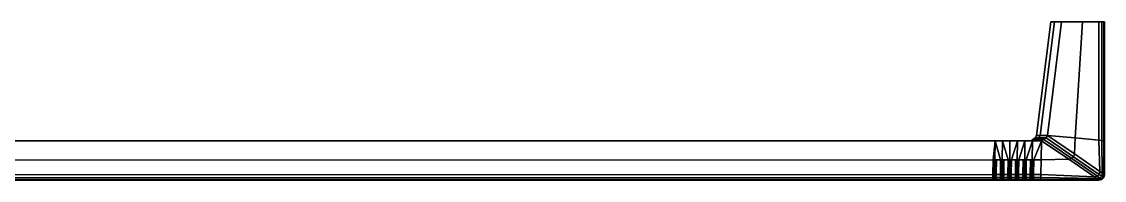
# Model space of a CAD drawing. Extents: x -200 to 200, y -29 to 0.
# Drawn here: x -0.2 to 199.7, y -29.2 to 0 of the extents above; entities that cross this region are included whole.
import ezdxf

# ---------------------------------------------------------------- set-up
doc = ezdxf.new("R2010")
doc.units = 0
doc.layers.add('METAL', color=148, linetype='CONTINUOUS')

msp = doc.modelspace()

# ---------------------------------------------------------------- meshes
at = {"layer": 'METAL'}
mesh = msp.add_polyface(dxfattribs=at)
corners = [(199.69, 0, 2.99), (194.93, 0, 2.94), (195.63, 0, 4.51), (199.69, 0, 3.58), (199.57, 0, 4.14), (199.24, 0, 4.47), (198.69, 0, 4.57), (187.86, -20.91, 2.89), (189.2, -20.91, 4.43), (191.8, 0, 4.43), (190.46, 0, 2.89), (199.69, -21.9, -2.84), (199.69, -21.9, -3.46), (199.69, 0, -3.46), (199.69, 0, -2.84), (199.69, 0, 0.88), (194.59, 0, 0.87), (199.69, 0, 0.08), (194.59, 0, 0.08), (199.69, 0, -0.73), (199.69, 0, -2.84), (194.93, 0, -2.79), (194.59, 0, -0.71), (199.69, 0, -3.46), (199.57, 0, -4.02), (199.24, 0, -4.35), (198.69, 0, -4.45), (195.63, 0, -4.39), (187.18, -20.91, 0.85), (189.78, 0, 0.85), (189.78, 0, 0.08), (187.18, -20.91, 0.08), (187.86, -20.91, -2.75), (187.18, -20.91, -0.7), (189.78, 0, -0.7), (190.46, 0, -2.75), (189.2, -20.91, -4.31), (191.8, 0, -4.31), (199.69, -21.9, -0.73), (199.69, 0, -0.73), (199.69, 0, 0.08), (199.69, -21.9, 0.08), (199.69, -21.9, 2.99), (199.69, -21.9, 0.88), (199.69, 0, 0.88), (199.69, 0, 2.99), (199.69, -21.9, 3.58), (199.69, 0, 3.58), (198.69, 0, 4.57), (195.63, 0, 4.51), (194.29, -21.39, 4.51), (198.69, -21.8, 4.57), (191.8, 0, -4.31), (195.63, 0, -4.39), (194.29, -21.39, -4.39), (189.2, -20.91, -4.31), (190.46, 0, 2.89), (191.8, 0, 4.43), (189.78, 0, 0.85), (189.78, 0, 0.08), (190.46, 0, -2.75), (189.78, 0, -0.7), (191.8, 0, -4.31), (191.8, 0, 4.43), (189.2, -20.91, 4.43), (198.69, 0, -4.45), (198.69, -21.8, -4.45), (199.24, -21.86, -4.35), (198.69, -21.8, -4.45), (198.69, 0, -4.45), (199.24, 0, -4.35), (199.24, 0, 4.47), (198.69, 0, 4.57), (198.69, -21.8, 4.57), (199.24, -21.86, 4.47), (199.57, -21.89, -4.02), (199.24, -21.86, -4.35), (199.24, 0, -4.35), (199.57, 0, -4.02), (199.69, -21.9, -3.46), (199.57, -21.89, -4.02), (199.57, 0, -4.02), (199.69, 0, -3.46), (199.57, 0, 4.14), (199.24, 0, 4.47), (199.24, -21.86, 4.47), (199.57, -21.89, 4.14), (199.69, 0, 3.58), (199.57, 0, 4.14), (199.57, -21.89, 4.14), (199.69, -21.9, 3.58), (186.51, -21.68, 0.08), (186.04, -21.9, 0.08), (186.04, -21.9, 0.85), (186.51, -21.68, 0.85), (188.92, -21.35, -4.31), (188.53, -21.68, -4.31), (187.19, -21.68, -2.75), (187.57, -21.35, -2.75), (189.2, -20.91, -4.31), (188.92, -21.35, -4.31), (187.57, -21.35, -2.75), (187.86, -20.91, -2.75), (187.57, -21.35, -2.75), (187.19, -21.68, -2.75), (186.51, -21.68, -0.7), (186.9, -21.35, -0.7), (187.86, -20.91, -2.75), (187.57, -21.35, -2.75), (186.9, -21.35, -0.7), (187.18, -20.91, -0.7), (186.9, -21.35, -0.7), (186.51, -21.68, -0.7), (186.51, -21.68, 0.08), (186.9, -21.35, 0.08), (187.18, -20.91, -0.7), (186.9, -21.35, -0.7), (186.9, -21.35, 0.08), (187.18, -20.91, 0.08), (186.9, -21.35, 0.85), (186.51, -21.68, 0.85), (187.19, -21.68, 2.89), (187.57, -21.35, 2.89), (187.18, -20.91, 0.85), (186.9, -21.35, 0.85), (187.57, -21.35, 2.89), (187.86, -20.91, 2.89), (187.57, -21.35, 2.89), (187.19, -21.68, 2.89), (188.53, -21.68, 4.43), (188.92, -21.35, 4.43), (187.86, -20.91, 2.89), (187.57, -21.35, 2.89), (188.92, -21.35, 4.43), (189.2, -20.91, 4.43), (186.51, -21.68, 0.85), (186.9, -21.35, 0.85), (186.9, -21.35, 0.85), (187.18, -20.91, 0.85)]
mesh.append_faces([[corners[k] for k in face] for face in [(0, 1, 2, 3), (4, 3, 2, 5), (6, 5, 2, 2), (7, 8, 9, 10), (11, 12, 13, 14), (15, 16, 1, 0), (17, 18, 16, 15), (19, 20, 21, 22), (20, 23, 24, 25), (20, 25, 26, 27), (20, 27, 21, 21), (28, 7, 10, 29), (30, 31, 28, 29), (32, 33, 34, 35), (36, 32, 35, 37), (38, 11, 14, 39), (40, 41, 38, 39), (42, 43, 44, 45), (46, 42, 45, 47), (48, 49, 50, 51), (52, 53, 54, 55), (19, 22, 18, 17), (34, 33, 31, 30), (44, 43, 41, 40), (1, 56, 57, 2), (16, 58, 56, 1), (59, 58, 16, 18), (60, 61, 22, 21), (62, 60, 21, 27), (63, 64, 50, 49), (65, 66, 54, 53), (61, 59, 18, 22), (67, 68, 69, 70), (71, 72, 73, 74), (75, 76, 77, 78), (79, 80, 81, 82), (83, 84, 85, 86), (87, 88, 89, 90), (91, 92, 93, 94), (95, 96, 97, 98), (99, 100, 101, 102), (103, 104, 105, 106), (107, 108, 109, 110), (111, 112, 113, 114), (115, 116, 117, 118), (119, 120, 121, 122), (123, 124, 125, 126), (127, 128, 129, 130), (131, 132, 133, 134), (114, 113, 135, 136), (118, 117, 137, 138)]])
mesh = msp.add_polyface(dxfattribs=at)
corners = [(179.13, -28.13, 4.43), (179.16, -25.4, 4.43), (-179.78, -25.45, 4.38), (-179.75, -28.17, 4.38), (179.12, -29.13, 2.89), (179.12, -29.13, 3.43), (-179.73, -29.17, 3.38), (-179.73, -29.17, 2.82), (-179.73, -29.17, 2.82), (-179.73, -29.17, 3.38), (-181.11, -29.17, 3.38), (-181.11, -29.17, 2.82), (179.12, -29.13, 0.85), (179.12, -29.13, 2.89), (-179.73, -29.17, 0.77), (-179.73, -29.17, 0.77), (-181.11, -29.17, 0.77), (-179.53, -21.94, -0.78), (-178.21, -21.94, -0.78), (-178.75, -21.94, -2.82), (-180.08, -21.94, -2.82), (177.9, -21.9, 0.85), (177.9, -21.9, 0.08), (-178.21, -21.94, -0.01), (-178.21, -21.94, 0.77), (-178.21, -21.94, 0.77), (-178.21, -21.94, -0.01), (-179.53, -21.94, -0.01), (-179.53, -21.94, 0.77), (-180.84, -21.94, -0.01), (-180.84, -21.94, 0.77), (-179.82, -21.94, 4.38), (-178.75, -21.94, 2.82), (-180.08, -21.94, 2.82), (-181.2, -21.94, 4.38), (-179.82, -21.94, -4.36), (-179.48, -25.45, -4.36), (-179.78, -25.46, -4.36), (-180.08, -25.45, -4.36), (-180.86, -25.45, -4.36), (-179.82, -21.94, -4.36), (-181.2, -21.94, -4.36), (-179.43, -29.17, -0.78), (179.42, -29.13, -0.7), (-179.43, -29.17, -0.01), (-180.03, -29.17, -0.78), (-180.03, -29.17, -0.01), (-180.81, -29.17, -0.01), (-180.81, -29.17, -0.78), (-180.03, -29.17, -2.82), (-180.81, -29.17, -2.82), (-180.03, -29.17, -3.36), (-180.81, -29.17, -3.36), (178.43, -21.9, 2.89), (177.9, -21.9, 0.85), (-178.21, -21.94, 0.77), (-178.75, -21.94, 2.82), (-180.84, -21.94, -0.78), (-179.73, -29.17, 0), (-179.48, -25.45, -4.36), (-179.78, -25.45, -3.86), (-179.78, -25.46, -4.36), (-179.78, -25.46, -4.36), (-179.78, -25.45, -3.86), (-180.08, -25.45, -4.36), (-179.73, -28.67, -0.78), (-179.43, -29.17, -0.78), (-179.43, -29.17, -0.01), (-179.73, -28.67, -0.01), (-179.73, -28.67, -0.01), (-180.03, -29.17, -0.01), (-180.03, -29.17, -0.78), (-179.73, -28.67, -0.78), (-179.73, -28.67, -2.82), (-179.43, -29.17, -2.82), (-180.03, -29.17, -2.82), (-179.73, -28.67, -2.82), (-179.73, -28.7, -3.01), (-179.43, -29.17, -3.36), (-179.43, -29.17, -2.82), (-179.73, -28.67, -2.82), (-179.73, -28.67, -2.82), (-180.03, -29.17, -2.82), (-180.03, -29.17, -3.36), (-179.73, -28.7, -3.01), (-179.73, -29.17, 0), (-179.73, -28.67, -0.01), (-179.43, -29.17, -0.01), (-180.03, -29.17, -0.01), (-179.73, -28.67, -0.01), (-179.73, -29.17, 0), (-179.78, -25.45, -3.86), (-179.48, -25.45, -4.36), (-179.45, -28.17, -4.36), (-179.75, -27.82, -3.96), (-179.75, -27.82, -3.96), (-180.05, -28.17, -4.36), (-180.08, -25.45, -4.36), (-179.78, -25.45, -3.86), (-178.21, -21.94, -0.78), (177.9, -21.9, -0.7), (-179.73, -29.17, 0.77), (-179.73, -29.17, 0), (-179.43, -29.17, -0.01), (179.12, -29.13, 0.08), (-179.82, -21.94, 4.38), (-179.78, -25.45, 4.38), (179.16, -25.4, 4.43), (179.51, -21.9, 4.43), (179.12, -28.68, 4.32), (179.13, -28.13, 4.43), (-179.75, -28.17, 4.38), (-179.74, -28.73, 4.27), (-179.74, -28.36, -3.87), (-179.75, -27.82, -3.96), (-179.45, -28.17, -4.36), (-179.44, -28.73, -4.25), (-180.04, -28.73, -4.25), (-180.05, -28.17, -4.36), (-179.75, -27.82, -3.96), (-179.74, -28.36, -3.87), (-179.74, -29.06, 3.94), (-179.74, -28.73, 4.27), (-181.12, -28.73, 4.27), (-181.11, -29.06, 3.94), (-179.73, -29.17, 3.38), (-179.74, -29.06, 3.94), (-181.11, -29.06, 3.94), (-181.11, -29.17, 3.38), (179.12, -29.02, 3.99), (179.12, -28.68, 4.32), (-179.74, -28.73, 4.27), (-179.74, -29.06, 3.94), (179.12, -29.13, 3.43), (179.12, -29.02, 3.99), (-179.74, -29.06, 3.94), (-179.73, -29.17, 3.38), (-180.81, -29.06, -3.91), (-180.82, -28.73, -4.25), (-180.04, -28.73, -4.25), (-180.04, -29.06, -3.91), (-180.81, -29.17, -3.36), (-180.81, -29.06, -3.91), (-180.04, -29.06, -3.91), (-180.03, -29.17, -3.36), (-179.74, -28.65, -3.56), (-179.74, -28.36, -3.87), (-179.44, -28.73, -4.25), (-179.44, -29.06, -3.91), (-179.73, -28.7, -3.01), (-179.74, -28.65, -3.56), (-179.44, -29.06, -3.91), (-179.43, -29.17, -3.36), (-180.04, -29.06, -3.91), (-180.04, -28.73, -4.25), (-179.74, -28.36, -3.87), (-179.74, -28.65, -3.56), (-180.03, -29.17, -3.36), (-180.04, -29.06, -3.91), (-179.74, -28.65, -3.56), (-179.73, -28.7, -3.01)]
mesh.append_faces([[corners[k] for k in face] for face in [(0, 1, 2, 3), (4, 5, 6, 7), (8, 9, 10, 11), (12, 13, 7, 14), (15, 8, 11, 16), (17, 18, 19, 20), (21, 22, 23, 24), (25, 26, 27, 28), (28, 27, 29, 30), (31, 32, 33, 34), (35, 36, 37, 37), (35, 37, 38, 39), (20, 19, 40, 41), (42, 43, 44, 44), (45, 46, 47, 48), (49, 45, 48, 50), (51, 49, 50, 52), (53, 54, 55, 56), (32, 25, 28, 33), (18, 17, 27, 26), (17, 57, 29, 27), (58, 15, 16, 47), (58, 47, 46, 46), (59, 60, 61, 61), (62, 63, 64, 64), (65, 66, 67, 68), (69, 70, 71, 72), (73, 74, 66, 65), (72, 71, 75, 76), (77, 78, 79, 80), (81, 82, 83, 84), (85, 86, 87, 87), (88, 89, 90, 90), (91, 92, 93, 94), (95, 96, 97, 98), (99, 23, 22, 100), (101, 102, 103, 104), (105, 106, 107, 108), (109, 110, 111, 112), (113, 114, 115, 116), (117, 118, 119, 120), (121, 122, 123, 124), (125, 126, 127, 128), (129, 130, 131, 132), (133, 134, 135, 136), (137, 138, 139, 140), (141, 142, 143, 144), (145, 146, 147, 148), (149, 150, 151, 152), (153, 154, 155, 156), (157, 158, 159, 160)]])
mesh = msp.add_polyface(dxfattribs=at)
corners = [(-178.21, -21.94, -0.78), (177.9, -21.9, -0.7), (178.43, -21.9, -2.75), (-178.75, -21.94, -2.82), (179.51, -21.9, 4.43), (178.43, -21.9, 2.89), (-178.75, -21.94, 2.82), (-179.82, -21.94, 4.38), (-179.82, -21.94, -4.36), (179.51, -21.9, -4.31), (179.46, -25.4, -4.31), (-179.48, -25.45, -4.36), (-178.75, -21.94, -2.82), (178.43, -21.9, -2.75), (179.51, -21.9, -4.31), (-179.82, -21.94, -4.36), (179.42, -29.13, -0.7), (179.42, -29.13, 0.07), (179.12, -29.13, 0.08), (-179.43, -29.17, -0.01), (179.42, -29.13, -2.75), (179.42, -29.13, -0.7), (-179.43, -29.17, -0.78), (-179.43, -29.17, -2.82), (179.42, -29.13, -3.31), (-179.43, -29.17, -2.82), (-179.43, -29.17, -3.36), (-179.73, -29.17, 0.77), (179.12, -29.13, 0.08), (179.12, -29.13, 0.85), (179.16, -25.4, 4.43), (179.47, -25.42, 4.43), (179.51, -21.9, 4.43), (-179.45, -28.17, -4.36), (-179.48, -25.45, -4.36), (179.46, -25.4, -4.31), (179.43, -28.13, -4.31), (179.42, -29.13, -2.75), (179.42, -29.13, -3.31), (180.8, -29.13, -3.31), (180.8, -29.13, -2.75), (179.42, -29.13, -0.7), (180.8, -29.13, -0.7), (179.21, -21.9, 0.85), (177.9, -21.9, 0.85), (178.43, -21.9, 2.89), (179.77, -21.9, 2.89), (177.9, -21.9, -0.7), (177.9, -21.9, 0.08), (179.21, -21.9, 0.08), (179.21, -21.9, -0.7), (180.52, -21.9, 0.08), (180.52, -21.9, -0.7), (179.51, -21.9, -4.31), (178.43, -21.9, -2.75), (179.77, -21.9, -2.75), (180.89, -21.9, -4.31), (179.76, -25.4, 4.43), (180.54, -25.4, 4.43), (179.51, -21.9, 4.43), (180.89, -21.9, 4.43), (179.72, -29.13, 0.85), (179.72, -29.13, 0.08), (180.5, -29.13, 0.08), (180.5, -29.13, 0.85), (179.72, -29.13, 2.89), (180.5, -29.13, 2.89), (179.72, -29.13, 3.43), (180.5, -29.13, 3.43), (180.52, -21.9, 0.85), (179.42, -29.13, 0.07), (179.16, -25.4, 4.43), (179.46, -25.4, 3.93), (179.47, -25.42, 4.43), (179.47, -25.42, 4.43), (179.46, -25.4, 3.93), (179.76, -25.4, 4.43), (179.42, -28.63, 0.85), (179.12, -29.13, 0.85), (179.12, -29.13, 0.08), (179.42, -28.63, 0.08), (179.42, -28.63, 0.08), (179.72, -29.13, 0.08), (179.72, -29.13, 0.85), (179.42, -28.63, 0.85), (179.42, -28.63, 2.89), (179.12, -29.13, 2.89), (179.72, -29.13, 2.89), (179.42, -28.63, 2.89), (179.42, -28.65, 3.08), (179.12, -29.13, 3.43), (179.12, -29.13, 2.89), (179.42, -28.63, 2.89), (179.42, -28.63, 2.89), (179.72, -29.13, 2.89), (179.72, -29.13, 3.43), (179.42, -28.65, 3.08), (179.42, -29.13, 0.07), (179.42, -28.63, 0.08), (179.12, -29.13, 0.08), (179.72, -29.13, 0.08), (179.42, -28.63, 0.08), (179.42, -29.13, 0.07), (179.46, -25.4, 3.93), (179.16, -25.4, 4.43), (179.13, -28.13, 4.43), (179.43, -27.77, 4.03), (179.43, -27.77, 4.03), (179.73, -28.13, 4.43), (179.76, -25.4, 4.43), (179.46, -25.4, 3.93), (-179.44, -28.73, -4.25), (-179.45, -28.17, -4.36), (179.43, -28.13, -4.31), (179.42, -28.68, -4.2), (179.43, -28.32, 3.95), (179.43, -27.77, 4.03), (179.13, -28.13, 4.43), (179.12, -28.68, 4.32), (179.72, -28.68, 4.32), (179.73, -28.13, 4.43), (179.43, -27.77, 4.03), (179.43, -28.32, 3.95), (-179.44, -29.06, -3.91), (-179.44, -28.73, -4.25), (179.42, -28.68, -4.2), (179.42, -29.02, -3.87), (-179.43, -29.17, -3.36), (-179.44, -29.06, -3.91), (179.42, -29.02, -3.87), (179.42, -29.13, -3.31), (179.42, -29.02, -3.87), (179.42, -28.68, -4.2), (180.8, -28.68, -4.2), (180.8, -29.02, -3.87), (179.42, -29.13, -3.31), (179.42, -29.02, -3.87), (180.8, -29.02, -3.87), (180.8, -29.13, -3.31), (180.5, -29.13, 3.43), (180.5, -29.02, 3.99), (179.72, -29.02, 3.99), (179.72, -29.13, 3.43), (179.42, -28.61, 3.63), (179.43, -28.32, 3.95), (179.12, -28.68, 4.32), (179.12, -29.02, 3.99), (179.42, -28.65, 3.08), (179.42, -28.61, 3.63), (179.12, -29.02, 3.99), (179.12, -29.13, 3.43), (179.72, -29.02, 3.99), (179.72, -28.68, 4.32), (179.43, -28.32, 3.95), (179.42, -28.61, 3.63), (179.72, -29.13, 3.43), (179.72, -29.02, 3.99), (179.42, -28.61, 3.63), (179.42, -28.65, 3.08)]
mesh.append_faces([[corners[k] for k in face] for face in [(0, 1, 2, 3), (4, 5, 6, 7), (8, 9, 10, 11), (12, 13, 14, 15), (16, 17, 18, 19), (20, 21, 22, 23), (24, 20, 25, 26), (27, 28, 29, 29), (30, 31, 32, 32), (33, 34, 35, 36), (37, 38, 39, 40), (41, 37, 40, 42), (43, 44, 45, 46), (47, 48, 49, 50), (50, 49, 51, 52), (53, 54, 55, 56), (32, 31, 57, 58), (46, 45, 59, 60), (61, 62, 63, 64), (65, 61, 64, 66), (67, 65, 66, 68), (54, 47, 50, 55), (44, 43, 49, 48), (43, 69, 51, 49), (70, 41, 42, 63), (70, 63, 62, 62), (71, 72, 73, 73), (74, 75, 76, 76), (77, 78, 79, 80), (81, 82, 83, 84), (85, 86, 78, 77), (84, 83, 87, 88), (89, 90, 91, 92), (93, 94, 95, 96), (97, 98, 99, 99), (100, 101, 102, 102), (103, 104, 105, 106), (107, 108, 109, 110), (111, 112, 113, 114), (115, 116, 117, 118), (119, 120, 121, 122), (123, 124, 125, 126), (127, 128, 129, 130), (131, 132, 133, 134), (135, 136, 137, 138), (139, 140, 141, 142), (143, 144, 145, 146), (147, 148, 149, 150), (151, 152, 153, 154), (155, 156, 157, 158)]])
mesh = msp.add_polyface(dxfattribs=at)
corners = [(181.84, -21.9, 0.85), (180.52, -21.9, 0.85), (181.1, -21.9, 2.89), (182.44, -21.9, 2.89), (180.52, -21.9, -0.7), (180.52, -21.9, 0.08), (181.84, -21.9, 0.08), (181.84, -21.9, -0.7), (182.44, -21.9, -2.75), (181.1, -21.9, -2.75), (180.81, -28.13, -4.31), (179.43, -28.13, -4.31), (179.46, -25.4, -4.31), (180.84, -25.4, -4.31), (182.19, -28.13, -4.31), (182.22, -25.4, -4.31), (180.8, -29.13, -2.75), (180.8, -29.13, -3.31), (182.17, -29.13, -3.31), (182.17, -29.13, -2.75), (180.8, -29.13, -0.7), (182.17, -29.13, -0.7), (179.21, -21.9, 0.85), (179.77, -21.9, 2.89), (180.89, -21.9, -4.31), (179.77, -21.9, -2.75), (182.27, -21.9, -4.31), (180.89, -21.9, 4.43), (179.51, -21.9, 4.43), (180.54, -25.4, 4.43), (180.85, -25.42, 4.43), (181.14, -25.4, 4.43), (181.92, -25.4, 4.43), (180.89, -21.9, 4.43), (182.27, -21.9, 4.43), (181.1, -29.13, 0.85), (181.1, -29.13, 0.08), (181.87, -29.13, 0.08), (181.87, -29.13, 0.85), (181.1, -29.13, 2.89), (181.87, -29.13, 2.89), (181.1, -29.13, 3.43), (181.87, -29.13, 3.43), (179.21, -21.9, -0.7), (180.8, -29.13, 0.08), (180.5, -29.13, 0.08), (179.51, -21.9, -4.31), (180.89, -21.9, -4.31), (182.27, -21.9, -4.31), (180.51, -28.13, 4.43), (179.76, -25.4, 4.43), (179.73, -28.13, 4.43), (181.89, -28.13, 4.43), (181.11, -28.13, 4.43), (180.54, -25.4, 4.43), (180.84, -25.4, 3.93), (180.85, -25.42, 4.43), (180.85, -25.42, 4.43), (180.84, -25.4, 3.93), (181.14, -25.4, 4.43), (180.5, -29.13, 0.08), (180.8, -28.63, 0.08), (180.8, -28.63, 0.85), (180.5, -29.13, 0.85), (180.8, -28.63, 0.08), (181.1, -29.13, 0.08), (181.1, -29.13, 0.85), (180.8, -28.63, 0.85), (180.8, -28.63, 2.89), (180.5, -29.13, 2.89), (181.1, -29.13, 2.89), (180.8, -28.63, 2.89), (180.5, -29.13, 2.89), (180.8, -28.63, 2.89), (180.8, -28.65, 3.08), (180.5, -29.13, 3.43), (180.8, -28.63, 2.89), (181.1, -29.13, 2.89), (181.1, -29.13, 3.43), (180.8, -28.65, 3.08), (180.8, -29.13, 0.08), (180.8, -28.63, 0.08), (180.5, -29.13, 0.08), (181.1, -29.13, 0.08), (180.8, -28.63, 0.08), (180.8, -29.13, 0.08), (180.84, -25.4, 3.93), (180.54, -25.4, 4.43), (180.51, -28.13, 4.43), (180.81, -27.77, 4.03), (180.81, -27.77, 4.03), (181.11, -28.13, 4.43), (181.14, -25.4, 4.43), (180.84, -25.4, 3.93), (179.42, -28.68, -4.2), (179.43, -28.13, -4.31), (180.81, -28.13, -4.31), (180.8, -28.68, -4.2), (180.8, -28.68, -4.2), (180.81, -28.13, -4.31), (182.19, -28.13, -4.31), (182.18, -28.68, -4.2), (180.5, -28.68, 4.32), (180.51, -28.13, 4.43), (179.73, -28.13, 4.43), (179.72, -28.68, 4.32), (181.88, -28.68, 4.32), (181.89, -28.13, 4.43), (181.11, -28.13, 4.43), (181.1, -28.68, 4.32), (180.8, -28.32, 3.95), (180.81, -27.77, 4.03), (180.51, -28.13, 4.43), (180.5, -28.68, 4.32), (181.1, -28.68, 4.32), (181.11, -28.13, 4.43), (180.81, -27.77, 4.03), (180.8, -28.32, 3.95), (180.8, -29.02, -3.87), (180.8, -28.68, -4.2), (182.18, -28.68, -4.2), (182.18, -29.02, -3.87), (180.8, -29.13, -3.31), (180.8, -29.02, -3.87), (182.18, -29.02, -3.87), (182.17, -29.13, -3.31), (180.5, -29.02, 3.99), (180.5, -28.68, 4.32), (179.72, -28.68, 4.32), (179.72, -29.02, 3.99), (181.88, -29.02, 3.99), (181.88, -28.68, 4.32), (181.1, -28.68, 4.32), (181.1, -29.02, 3.99), (181.87, -29.13, 3.43), (181.88, -29.02, 3.99), (181.1, -29.02, 3.99), (181.1, -29.13, 3.43), (180.8, -28.61, 3.63), (180.8, -28.32, 3.95), (180.5, -28.68, 4.32), (180.5, -29.02, 3.99), (180.8, -28.65, 3.08), (180.8, -28.61, 3.63), (180.5, -29.02, 3.99), (180.5, -29.13, 3.43), (181.1, -29.02, 3.99), (181.1, -28.68, 4.32), (180.8, -28.32, 3.95), (180.8, -28.61, 3.63), (181.1, -29.13, 3.43), (181.1, -29.02, 3.99), (180.8, -28.61, 3.63), (180.8, -28.65, 3.08)]
mesh.append_faces([[corners[k] for k in face] for face in [(0, 1, 2, 3), (4, 5, 6, 7), (7, 8, 9, 4), (10, 11, 12, 13), (14, 10, 13, 15), (16, 17, 18, 19), (20, 16, 19, 21), (1, 22, 23, 2), (24, 25, 9, 26), (27, 28, 29, 30), (27, 30, 31, 32), (2, 23, 33, 34), (35, 36, 37, 38), (39, 35, 38, 40), (41, 39, 40, 42), (25, 43, 4, 9), (1, 0, 6, 5), (20, 44, 45, 45), (20, 37, 36, 44), (46, 47, 13, 12), (47, 48, 15, 13), (49, 29, 50, 51), (52, 32, 31, 53), (54, 55, 56, 56), (57, 58, 59, 59), (60, 61, 62, 63), (64, 65, 66, 67), (63, 62, 68, 69), (67, 66, 70, 71), (72, 73, 74, 75), (76, 77, 78, 79), (80, 81, 82, 82), (83, 84, 85, 85), (86, 87, 88, 89), (90, 91, 92, 93), (94, 95, 96, 97), (98, 99, 100, 101), (102, 103, 104, 105), (106, 107, 108, 109), (110, 111, 112, 113), (114, 115, 116, 117), (118, 119, 120, 121), (122, 123, 124, 125), (126, 127, 128, 129), (130, 131, 132, 133), (134, 135, 136, 137), (138, 139, 140, 141), (142, 143, 144, 145), (146, 147, 148, 149), (150, 151, 152, 153)]])
mesh = msp.add_polyface(dxfattribs=at)
corners = [(183.56, -28.13, -4.31), (182.19, -28.13, -4.31), (182.22, -25.4, -4.31), (183.6, -25.4, -4.31), (182.27, -21.9, -4.31), (181.1, -21.9, -2.75), (182.44, -21.9, -2.75), (183.64, -21.9, -4.31), (183.26, -28.13, 4.43), (183.3, -25.4, 4.43), (182.52, -25.4, 4.43), (182.49, -28.13, 4.43), (182.27, -21.9, 4.43), (183.64, -21.9, 4.43), (182.44, -21.9, 2.89), (181.1, -21.9, 2.89), (183.64, -21.9, -4.31), (185.02, -21.9, -4.31), (184.98, -25.4, -4.31), (183.78, -21.9, 2.89), (185.11, -21.9, 2.89), (184.46, -21.9, 0.85), (183.15, -21.9, 0.85), (181.84, -21.9, 0.85), (184.46, -21.9, 0.08), (183.15, -21.9, 0.08), (181.84, -21.9, 0.08), (185.11, -21.9, -2.75), (186.4, -21.9, -4.31), (185.02, -21.9, -4.31), (183.78, -21.9, -2.75), (184.64, -28.13, 4.43), (184.68, -25.4, 4.43), (183.9, -25.4, 4.43), (183.86, -28.13, 4.43), (182.27, -21.9, 4.43), (180.89, -21.9, 4.43), (181.92, -25.4, 4.43), (182.22, -25.42, 4.43), (185.02, -21.9, 4.43), (186.4, -21.9, 4.43), (184.46, -21.9, -0.7), (183.15, -21.9, -0.7), (181.84, -21.9, -0.7), (182.27, -21.9, -4.31), (183.64, -21.9, 4.43), (183.6, -25.42, 4.43), (184.94, -28.13, -4.31), (185.02, -21.9, 4.43), (184.98, -25.42, 4.43), (183.6, -25.4, 3.93), (183.3, -25.4, 4.43), (183.26, -28.13, 4.43), (183.57, -27.77, 4.03), (182.52, -25.4, 4.43), (182.22, -25.4, 3.93), (182.19, -27.77, 4.03), (182.49, -28.13, 4.43), (184.98, -25.4, 3.93), (184.68, -25.4, 4.43), (184.64, -28.13, 4.43), (184.94, -27.77, 4.03), (183.9, -25.4, 4.43), (183.6, -25.4, 3.93), (183.57, -27.77, 4.03), (183.86, -28.13, 4.43), (181.92, -25.4, 4.43), (182.22, -25.4, 3.93), (182.22, -25.42, 4.43), (182.22, -25.42, 4.43), (182.22, -25.4, 3.93), (182.52, -25.4, 4.43), (183.3, -25.4, 4.43), (183.6, -25.4, 3.93), (183.6, -25.42, 4.43), (183.6, -25.42, 4.43), (183.6, -25.4, 3.93), (183.9, -25.4, 4.43), (184.68, -25.4, 4.43), (184.98, -25.4, 3.93), (184.98, -25.42, 4.43), (182.22, -25.4, 3.93), (181.92, -25.4, 4.43), (181.89, -28.13, 4.43), (182.19, -27.77, 4.03), (182.18, -28.68, -4.2), (182.19, -28.13, -4.31), (183.56, -28.13, -4.31), (183.56, -28.68, -4.2), (183.26, -28.68, 4.32), (183.26, -28.13, 4.43), (182.49, -28.13, 4.43), (182.48, -28.68, 4.32), (183.56, -28.68, -4.2), (183.56, -28.13, -4.31), (184.94, -28.13, -4.31), (184.93, -28.68, -4.2), (184.63, -28.68, 4.32), (184.64, -28.13, 4.43), (183.86, -28.13, 4.43), (183.86, -28.68, 4.32), (183.56, -28.32, 3.95), (183.57, -27.77, 4.03), (183.26, -28.13, 4.43), (183.26, -28.68, 4.32), (182.48, -28.68, 4.32), (182.49, -28.13, 4.43), (182.19, -27.77, 4.03), (182.18, -28.32, 3.95), (184.93, -28.32, 3.95), (184.94, -27.77, 4.03), (184.64, -28.13, 4.43), (184.63, -28.68, 4.32), (183.86, -28.68, 4.32), (183.86, -28.13, 4.43), (183.57, -27.77, 4.03), (183.56, -28.32, 3.95), (182.18, -28.32, 3.95), (182.19, -27.77, 4.03), (181.89, -28.13, 4.43), (181.88, -28.68, 4.32), (182.18, -29.02, -3.87), (182.18, -28.68, -4.2), (183.56, -28.68, -4.2), (183.55, -29.02, -3.87), (183.25, -29.02, 3.99), (183.26, -28.68, 4.32), (182.48, -28.68, 4.32), (182.48, -29.02, 3.99), (183.55, -28.61, 3.63), (183.56, -28.32, 3.95), (183.26, -28.68, 4.32), (183.25, -29.02, 3.99), (182.48, -29.02, 3.99), (182.48, -28.68, 4.32), (182.18, -28.32, 3.95), (182.18, -28.61, 3.63), (184.93, -28.61, 3.63), (184.93, -28.32, 3.95), (184.63, -28.68, 4.32), (184.63, -29.02, 3.99), (183.85, -29.02, 3.99), (183.86, -28.68, 4.32), (183.56, -28.32, 3.95), (183.55, -28.61, 3.63), (182.18, -28.61, 3.63), (182.18, -28.32, 3.95), (181.88, -28.68, 4.32), (181.88, -29.02, 3.99)]
mesh.append_faces([[corners[k] for k in face] for face in [(0, 1, 2, 3), (4, 5, 6, 7), (8, 9, 10, 11), (12, 13, 14, 15), (16, 17, 18, 3), (19, 20, 21, 22), (14, 19, 22, 23), (21, 24, 25, 22), (22, 25, 26, 23), (27, 28, 29, 30), (30, 29, 7, 6), (31, 32, 33, 34), (35, 36, 37, 38), (39, 40, 20, 19), (13, 39, 19, 14), (41, 27, 30, 42), (42, 30, 6, 43), (41, 42, 25, 24), (42, 43, 26, 25), (44, 16, 3, 2), (45, 35, 38, 10), (45, 10, 9, 46), (47, 0, 3, 18), (48, 45, 46, 33), (48, 33, 32, 49), (50, 51, 52, 53), (54, 55, 56, 57), (58, 59, 60, 61), (62, 63, 64, 65), (66, 67, 68, 68), (69, 70, 71, 71), (72, 73, 74, 74), (75, 76, 77, 77), (78, 79, 80, 80), (81, 82, 83, 84), (85, 86, 87, 88), (89, 90, 91, 92), (93, 94, 95, 96), (97, 98, 99, 100), (101, 102, 103, 104), (105, 106, 107, 108), (109, 110, 111, 112), (113, 114, 115, 116), (117, 118, 119, 120), (121, 122, 123, 124), (125, 126, 127, 128), (129, 130, 131, 132), (133, 134, 135, 136), (137, 138, 139, 140), (141, 142, 143, 144), (145, 146, 147, 148)]])
mesh = msp.add_polyface(dxfattribs=at)
corners = [(199.69, -28.13, -2.84), (199.69, -28.13, -3.46), (199.69, -21.9, -3.46), (199.69, -21.9, -2.84), (199.69, -28.13, -0.73), (199.69, -21.9, -0.73), (199.69, -21.9, 0.08), (199.69, -28.13, 0.08), (199.69, -28.13, 2.99), (199.69, -28.13, 0.88), (199.69, -21.9, 0.88), (199.69, -21.9, 2.99), (199.69, -28.13, 3.58), (199.69, -21.9, 3.58), (198.69, -21.8, 4.57), (194.29, -21.39, 4.51), (194.15, -24.28, 4.51), (198.84, -27.56, 4.57), (193.1, -25.3, -4.37), (188.01, -25.4, -4.31), (188.06, -21.9, -4.31), (189.2, -20.91, -4.31), (194.29, -21.39, -4.39), (194.15, -24.28, -4.39), (186.4, -21.9, -4.31), (186.36, -25.4, -4.31), (185.02, -21.9, -4.31), (184.98, -25.4, -4.31), (185.11, -21.9, 2.89), (186.71, -21.9, 2.89), (186.04, -21.9, 0.85), (184.46, -21.9, 0.85), (186.04, -21.9, 0.08), (184.46, -21.9, 0.08), (186.71, -21.9, -2.75), (188.06, -21.9, -4.31), (186.4, -21.9, -4.31), (185.11, -21.9, -2.75), (186.4, -21.9, 4.43), (188.06, -21.9, 4.43), (186.04, -21.9, -0.7), (184.46, -21.9, -0.7), (188.06, -21.9, 4.43), (188.01, -25.4, 4.43), (193.1, -25.3, 4.49), (189.2, -20.91, 4.43), (198.69, -21.8, -4.45), (198.84, -27.56, -4.45), (186.4, -21.9, 4.43), (186.36, -25.42, 4.43), (186.66, -25.4, 4.43), (185.02, -21.9, 4.43), (184.98, -25.42, 4.43), (185.28, -25.4, 4.43), (186.06, -25.4, 4.43), (186.36, -25.4, 3.93), (186.06, -25.4, 4.43), (186.02, -28.13, 4.43), (186.32, -27.77, 4.03), (185.28, -25.4, 4.43), (184.98, -25.4, 3.93), (184.94, -27.77, 4.03), (185.24, -28.13, 4.43), (186.36, -25.42, 4.43), (186.36, -25.4, 3.93), (186.66, -25.4, 4.43), (184.98, -25.42, 4.43), (184.98, -25.4, 3.93), (185.28, -25.4, 4.43), (186.06, -25.4, 4.43), (186.36, -25.4, 3.93), (186.36, -25.42, 4.43), (199.31, -27.87, -4.35), (198.84, -27.56, -4.45), (198.69, -21.8, -4.45), (199.24, -21.86, -4.35), (199.24, -21.86, 4.47), (198.69, -21.8, 4.57), (198.84, -27.56, 4.57), (199.31, -27.87, 4.47), (199.59, -28.06, -4.02), (199.31, -27.87, -4.35), (199.24, -21.86, -4.35), (199.57, -21.89, -4.02), (199.69, -28.13, -3.46), (199.59, -28.06, -4.02), (199.57, -21.89, -4.02), (199.69, -21.9, -3.46), (199.57, -21.89, 4.14), (199.24, -21.86, 4.47), (199.31, -27.87, 4.47), (199.59, -28.06, 4.14), (199.69, -21.9, 3.58), (199.57, -21.89, 4.14), (199.59, -28.06, 4.14), (199.69, -28.13, 3.58), (188.53, -21.68, -4.31), (188.06, -21.9, -4.31), (186.71, -21.9, -2.75), (187.19, -21.68, -2.75), (187.19, -21.68, -2.75), (186.71, -21.9, -2.75), (186.04, -21.9, -0.7), (186.51, -21.68, -0.7), (186.51, -21.68, -0.7), (186.04, -21.9, -0.7), (186.04, -21.9, 0.08), (186.51, -21.68, 0.08), (186.51, -21.68, 0.85), (186.04, -21.9, 0.85), (186.71, -21.9, 2.89), (187.19, -21.68, 2.89), (187.19, -21.68, 2.89), (186.71, -21.9, 2.89), (188.06, -21.9, 4.43), (188.53, -21.68, 4.43), (193.66, -25.17, -4.38), (188.06, -21.9, -4.31), (188.53, -21.68, -4.31), (188.53, -21.68, 4.43), (188.06, -21.9, 4.43), (193.66, -25.17, 4.5), (194.01, -24.83, 4.5), (198.42, -28.43, 4.57), (198.74, -28.11, 4.57), (194.01, -24.83, -4.38), (188.92, -21.35, -4.31), (189.2, -20.91, -4.31), (188.92, -21.35, 4.43), (198.74, -28.11, -4.45), (198.42, -28.43, -4.45)]
mesh.append_faces([[corners[k] for k in face] for face in [(0, 1, 2, 3), (4, 0, 3, 5), (6, 7, 4, 5), (8, 9, 10, 11), (12, 8, 11, 13), (14, 15, 16, 17), (18, 19, 20, 20), (21, 22, 23, 23), (24, 20, 19, 25), (26, 24, 25, 27), (28, 29, 30, 31), (30, 32, 33, 31), (34, 35, 36, 37), (38, 39, 29, 28), (40, 34, 37, 41), (10, 9, 7, 6), (40, 41, 33, 32), (42, 43, 44, 44), (15, 45, 16, 16), (46, 47, 23, 22), (42, 48, 49, 50), (43, 42, 50, 50), (48, 51, 52, 53), (48, 53, 54, 49), (55, 56, 57, 58), (59, 60, 61, 62), (63, 64, 65, 65), (66, 67, 68, 68), (69, 70, 71, 71), (72, 73, 74, 75), (76, 77, 78, 79), (80, 81, 82, 83), (84, 85, 86, 87), (88, 89, 90, 91), (92, 93, 94, 95), (96, 97, 98, 99), (100, 101, 102, 103), (104, 105, 106, 107), (108, 109, 110, 111), (112, 113, 114, 115), (116, 18, 117, 118), (119, 120, 44, 121), (122, 121, 123, 124), (16, 122, 124, 17), (125, 116, 118, 126), (23, 125, 126, 127), (128, 119, 121, 122), (45, 128, 122, 16), (129, 130, 116, 125), (47, 129, 125, 23)]])
mesh = msp.add_polyface(dxfattribs=at)
corners = [(187.97, -28.13, 4.43), (197.86, -28.52, 4.56), (193.1, -25.3, 4.49), (188.01, -25.4, 4.43), (187.96, -29.13, -3.31), (187.96, -29.13, -2.75), (186.31, -29.13, -2.75), (186.31, -29.13, -3.31), (184.93, -29.13, -2.75), (184.93, -29.13, -3.31), (187.96, -29.13, -0.7), (186.31, -29.13, -0.7), (184.93, -29.13, -0.7), (186.66, -25.4, 4.43), (186.62, -28.13, 4.43), (186.02, -28.13, 4.43), (186.06, -25.4, 4.43), (185.28, -25.4, 4.43), (185.24, -28.13, 4.43), (187.96, -29.13, 0.08), (186.61, -29.13, 0.08), (186.31, -29.13, 0.08), (186.01, -29.13, 0.08), (185.23, -29.13, 0.08), (184.93, -29.13, 0.08), (187.96, -29.13, 0.85), (187.96, -29.13, 2.89), (186.61, -29.13, 2.89), (186.61, -29.13, 0.85), (186.01, -29.13, 0.85), (186.01, -29.13, 2.89), (185.23, -29.13, 2.89), (185.23, -29.13, 0.85), (187.96, -29.13, 3.43), (186.61, -29.13, 3.43), (186.01, -29.13, 3.43), (185.23, -29.13, 3.43), (193.1, -25.3, -4.37), (197.86, -28.52, -4.44), (187.97, -28.13, -4.31), (188.01, -25.4, -4.31), (186.32, -28.13, -4.31), (186.36, -25.4, -4.31), (184.94, -28.13, -4.31), (184.98, -25.4, -4.31), (186.32, -27.77, 4.03), (186.62, -28.13, 4.43), (186.66, -25.4, 4.43), (186.36, -25.4, 3.93), (186.61, -29.13, 0.08), (186.31, -28.63, 0.08), (186.31, -29.13, 0.08), (186.31, -29.13, 0.08), (186.31, -28.63, 0.08), (186.01, -29.13, 0.08), (186.31, -28.63, 0.85), (186.61, -29.13, 0.85), (186.61, -29.13, 2.89), (186.31, -28.63, 2.89), (186.31, -28.63, 2.89), (186.01, -29.13, 2.89), (186.01, -29.13, 0.85), (186.31, -28.63, 0.85), (186.31, -28.63, 2.89), (186.61, -29.13, 2.89), (186.61, -29.13, 3.43), (186.31, -28.65, 3.08), (186.31, -28.65, 3.08), (186.01, -29.13, 3.43), (186.01, -29.13, 2.89), (186.31, -28.63, 2.89), (186.31, -28.63, 0.08), (186.61, -29.13, 0.08), (186.01, -29.13, 0.08), (186.31, -28.63, 0.08), (186.31, -28.68, -4.2), (186.32, -28.13, -4.31), (187.97, -28.13, -4.31), (187.96, -28.68, -4.2), (184.93, -28.68, -4.2), (184.94, -28.13, -4.31), (186.32, -28.13, -4.31), (186.31, -28.68, -4.2), (187.96, -28.68, 4.32), (187.97, -28.13, 4.43), (186.62, -28.13, 4.43), (186.61, -28.68, 4.32), (186.01, -28.68, 4.32), (186.02, -28.13, 4.43), (185.24, -28.13, 4.43), (185.23, -28.68, 4.32), (186.61, -28.68, 4.32), (186.62, -28.13, 4.43), (186.32, -27.77, 4.03), (186.31, -28.32, 3.95), (186.31, -28.32, 3.95), (186.32, -27.77, 4.03), (186.02, -28.13, 4.43), (186.01, -28.68, 4.32), (185.23, -28.68, 4.32), (185.24, -28.13, 4.43), (184.94, -27.77, 4.03), (184.93, -28.32, 3.95), (186.31, -29.02, -3.87), (186.31, -28.68, -4.2), (187.96, -28.68, -4.2), (187.96, -29.02, -3.87), (186.31, -29.13, -3.31), (186.31, -29.02, -3.87), (187.96, -29.02, -3.87), (187.96, -29.13, -3.31), (184.93, -29.02, -3.87), (184.93, -28.68, -4.2), (186.31, -28.68, -4.2), (186.31, -29.02, -3.87), (184.93, -29.13, -3.31), (184.93, -29.02, -3.87), (187.96, -29.02, 3.99), (187.96, -28.68, 4.32), (186.61, -28.68, 4.32), (186.61, -29.02, 3.99), (187.96, -29.13, 3.43), (187.96, -29.02, 3.99), (186.61, -29.02, 3.99), (186.61, -29.13, 3.43), (186.01, -29.02, 3.99), (186.01, -28.68, 4.32), (185.23, -28.68, 4.32), (185.23, -29.02, 3.99), (186.01, -29.13, 3.43), (186.01, -29.02, 3.99), (185.23, -29.02, 3.99), (185.23, -29.13, 3.43), (186.61, -29.02, 3.99), (186.61, -28.68, 4.32), (186.31, -28.32, 3.95), (186.31, -28.61, 3.63), (186.61, -29.13, 3.43), (186.61, -29.02, 3.99), (186.31, -28.61, 3.63), (186.31, -28.65, 3.08), (186.31, -28.61, 3.63), (186.31, -28.32, 3.95), (186.01, -28.68, 4.32), (186.01, -29.02, 3.99), (186.31, -28.65, 3.08), (186.31, -28.61, 3.63), (186.01, -29.02, 3.99), (186.01, -29.13, 3.43), (185.23, -29.02, 3.99), (185.23, -28.68, 4.32), (184.93, -28.32, 3.95), (184.93, -28.61, 3.63), (185.23, -29.13, 3.43), (185.23, -29.02, 3.99), (184.93, -28.61, 3.63), (184.93, -28.65, 3.08)]
mesh.append_faces([[corners[k] for k in face] for face in [(0, 1, 2, 3), (4, 5, 6, 7), (7, 6, 8, 9), (5, 10, 11, 6), (6, 11, 12, 8), (0, 3, 13, 14), (15, 16, 17, 18), (11, 10, 19, 20), (11, 20, 21, 21), (11, 21, 22, 23), (12, 11, 23, 24), (25, 26, 27, 28), (29, 30, 31, 32), (26, 33, 34, 27), (30, 35, 36, 31), (25, 28, 20, 19), (32, 23, 22, 29), (37, 38, 39, 40), (39, 41, 42, 40), (41, 43, 44, 42), (45, 46, 47, 48), (49, 50, 51, 51), (52, 53, 54, 54), (55, 56, 57, 58), (59, 60, 61, 62), (63, 64, 65, 66), (67, 68, 69, 70), (71, 72, 56, 55), (62, 61, 73, 74), (75, 76, 77, 78), (79, 80, 81, 82), (83, 84, 85, 86), (87, 88, 89, 90), (91, 92, 93, 94), (95, 96, 97, 98), (99, 100, 101, 102), (103, 104, 105, 106), (107, 108, 109, 110), (111, 112, 113, 114), (115, 116, 108, 107), (117, 118, 119, 120), (121, 122, 123, 124), (125, 126, 127, 128), (129, 130, 131, 132), (133, 134, 135, 136), (137, 138, 139, 140), (141, 142, 143, 144), (145, 146, 147, 148), (149, 150, 151, 152), (153, 154, 155, 156)]])
mesh = msp.add_polyface(dxfattribs=at)
corners = [(198.69, -29.13, 2.98), (198.69, -29.13, 3.57), (187.96, -29.13, 3.43), (187.96, -29.13, 2.89), (198.69, -29.13, 0.88), (187.96, -29.13, 0.85), (187.96, -29.13, 0.08), (198.69, -29.13, 0.08), (198.69, -29.13, -2.83), (198.69, -29.13, -0.72), (187.96, -29.13, -0.7), (187.96, -29.13, -2.75), (198.69, -29.13, -3.45), (187.96, -29.13, -3.31), (198.32, -28.86, 4.46), (197.86, -28.52, 4.56), (187.97, -28.13, 4.43), (187.96, -28.68, 4.32), (187.96, -28.68, -4.2), (187.97, -28.13, -4.31), (197.86, -28.52, -4.44), (198.32, -28.86, -4.34), (198.59, -29.06, 4.13), (198.32, -28.86, 4.46), (187.96, -28.68, 4.32), (187.96, -29.02, 3.99), (198.69, -29.13, 3.57), (198.59, -29.06, 4.13), (187.96, -29.02, 3.99), (187.96, -29.13, 3.43), (187.96, -29.02, -3.87), (187.96, -28.68, -4.2), (198.32, -28.86, -4.34), (198.59, -29.06, -4.01), (187.96, -29.13, -3.31), (187.96, -29.02, -3.87), (198.59, -29.06, -4.01), (198.69, -29.13, -3.45), (199.24, -29.02, 3.58), (198.69, -29.13, 3.57), (198.69, -29.13, 2.98), (199.24, -29.02, 2.98), (199.57, -28.68, -3.46), (199.69, -28.13, -3.46), (199.69, -28.13, -2.84), (199.57, -28.68, -2.84), (199.24, -29.02, 2.98), (198.69, -29.13, 2.98), (198.69, -29.13, 0.88), (199.24, -29.02, 0.88), (199.24, -29.02, 0.88), (198.69, -29.13, 0.88), (198.69, -29.13, 0.08), (199.24, -29.02, 0.08), (199.24, -29.02, -0.72), (198.69, -29.13, -0.72), (198.69, -29.13, -2.83), (199.24, -29.02, -2.84), (198.69, -29.13, -0.72), (199.24, -29.02, -0.72), (193.66, -25.17, 4.5), (193.1, -25.3, 4.49), (197.86, -28.52, 4.56), (198.42, -28.43, 4.57), (198.42, -28.43, -4.45), (197.86, -28.52, -4.44), (193.1, -25.3, -4.37), (193.66, -25.17, -4.38), (199.2, -28.43, 4.47), (199.31, -27.87, 4.47), (198.84, -27.56, 4.57), (198.74, -28.11, 4.57), (198.87, -28.76, -4.34), (198.32, -28.86, -4.34), (197.86, -28.52, -4.44), (198.42, -28.43, -4.45), (199.57, -28.68, 3.58), (199.69, -28.13, 3.58), (199.59, -28.06, 4.14), (199.48, -28.62, 4.14), (199.48, -28.62, 4.14), (199.59, -28.06, 4.14), (199.31, -27.87, 4.47), (199.2, -28.43, 4.47), (199.24, -29.02, -3.46), (198.69, -29.13, -3.45), (198.59, -29.06, -4.01), (199.15, -28.95, -4.01), (199.15, -28.95, -4.01), (198.59, -29.06, -4.01), (198.32, -28.86, -4.34), (198.87, -28.76, -4.34), (199.57, -28.68, 3.58), (199.24, -29.02, 3.58), (199.24, -29.02, 2.98), (199.57, -28.68, 2.99), (199.69, -28.13, 3.58), (199.57, -28.68, 3.58), (199.57, -28.68, 2.99), (199.69, -28.13, 2.99), (199.24, -29.02, -3.46), (199.57, -28.68, -3.46), (199.57, -28.68, -2.84), (199.24, -29.02, -2.84), (198.69, -29.13, -3.45), (199.24, -29.02, -3.46), (199.24, -29.02, -2.84), (198.69, -29.13, -2.83), (199.57, -28.68, 2.99), (199.24, -29.02, 2.98), (199.24, -29.02, 0.88), (199.57, -28.68, 0.88), (199.69, -28.13, 2.99), (199.57, -28.68, 2.99), (199.57, -28.68, 0.88), (199.69, -28.13, 0.88), (199.57, -28.68, 0.88), (199.24, -29.02, 0.88), (199.24, -29.02, 0.08), (199.57, -28.68, 0.08), (199.69, -28.13, 0.88), (199.57, -28.68, 0.88), (199.57, -28.68, 0.08), (199.69, -28.13, 0.08), (199.57, -28.68, -0.73), (199.24, -29.02, -0.72), (199.24, -29.02, -2.84), (199.57, -28.68, -2.84), (199.69, -28.13, -0.73), (199.57, -28.68, -0.73), (199.57, -28.68, -2.84), (199.69, -28.13, -2.84), (199.24, -29.02, -0.72), (199.57, -28.68, -0.73), (199.57, -28.68, -0.73), (199.69, -28.13, -0.73), (198.87, -28.76, 4.46), (199.2, -28.43, 4.47), (198.74, -28.11, 4.57), (198.42, -28.43, 4.57), (198.32, -28.86, 4.46), (198.87, -28.76, 4.46), (198.42, -28.43, 4.57), (197.86, -28.52, 4.56), (199.2, -28.43, -4.35), (198.87, -28.76, -4.34), (198.42, -28.43, -4.45), (198.74, -28.11, -4.45), (199.31, -27.87, -4.35), (199.2, -28.43, -4.35), (198.74, -28.11, -4.45), (198.84, -27.56, -4.45), (199.24, -29.02, 3.58), (199.57, -28.68, 3.58), (199.48, -28.62, 4.14), (199.15, -28.95, 4.13), (198.69, -29.13, 3.57), (199.24, -29.02, 3.58), (199.15, -28.95, 4.13), (198.59, -29.06, 4.13), (199.15, -28.95, 4.13), (199.48, -28.62, 4.14), (199.2, -28.43, 4.47), (198.87, -28.76, 4.46), (198.59, -29.06, 4.13), (199.15, -28.95, 4.13), (198.87, -28.76, 4.46), (198.32, -28.86, 4.46), (199.57, -28.68, -3.46), (199.24, -29.02, -3.46), (199.15, -28.95, -4.01), (199.48, -28.62, -4.02), (199.69, -28.13, -3.46), (199.57, -28.68, -3.46), (199.48, -28.62, -4.02), (199.59, -28.06, -4.02), (199.48, -28.62, -4.02), (199.15, -28.95, -4.01), (198.87, -28.76, -4.34), (199.2, -28.43, -4.35), (199.59, -28.06, -4.02), (199.48, -28.62, -4.02), (199.2, -28.43, -4.35), (199.31, -27.87, -4.35)]
mesh.append_faces([[corners[k] for k in face] for face in [(0, 1, 2, 3), (4, 0, 3, 5), (6, 7, 4, 5), (8, 9, 10, 11), (12, 8, 11, 13), (10, 9, 7, 6), (14, 15, 16, 17), (18, 19, 20, 21), (22, 23, 24, 25), (26, 27, 28, 29), (30, 31, 32, 33), (34, 35, 36, 37), (38, 39, 40, 41), (42, 43, 44, 45), (46, 47, 48, 49), (50, 51, 52, 53), (54, 55, 56, 57), (53, 52, 58, 59), (60, 61, 62, 63), (64, 65, 66, 67), (68, 69, 70, 71), (72, 73, 74, 75), (76, 77, 78, 79), (80, 81, 82, 83), (84, 85, 86, 87), (88, 89, 90, 91), (92, 93, 94, 95), (96, 97, 98, 99), (100, 101, 102, 103), (104, 105, 106, 107), (108, 109, 110, 111), (112, 113, 114, 115), (116, 117, 118, 119), (120, 121, 122, 123), (124, 125, 126, 127), (128, 129, 130, 131), (119, 118, 132, 133), (123, 122, 134, 135), (136, 137, 138, 139), (140, 141, 142, 143), (144, 145, 146, 147), (148, 149, 150, 151), (152, 153, 154, 155), (156, 157, 158, 159), (160, 161, 162, 163), (164, 165, 166, 167), (168, 169, 170, 171), (172, 173, 174, 175), (176, 177, 178, 179), (180, 181, 182, 183)]])
mesh = msp.add_polyface(dxfattribs=at)
corners = [(182.17, -29.13, -2.75), (182.17, -29.13, -3.31), (183.55, -29.13, -3.31), (183.55, -29.13, -2.75), (182.17, -29.13, -0.7), (183.55, -29.13, -0.7), (183.55, -29.13, 0.08), (183.25, -29.13, 0.08), (182.47, -29.13, 0.08), (182.17, -29.13, 0.08), (183.25, -29.13, 0.85), (183.25, -29.13, 2.89), (182.47, -29.13, 2.89), (182.47, -29.13, 0.85), (183.25, -29.13, 3.43), (182.47, -29.13, 3.43), (184.93, -29.13, -3.31), (184.93, -29.13, -2.75), (184.93, -29.13, -0.7), (184.93, -29.13, 0.08), (184.63, -29.13, 0.08), (183.85, -29.13, 0.08), (184.63, -29.13, 0.85), (184.63, -29.13, 2.89), (183.85, -29.13, 2.89), (183.85, -29.13, 0.85), (184.63, -29.13, 3.43), (183.85, -29.13, 3.43), (180.8, -29.13, -0.7), (181.87, -29.13, 0.08), (183.55, -29.13, 0.08), (183.55, -28.63, 0.08), (183.25, -29.13, 0.08), (182.47, -29.13, 0.08), (182.17, -28.63, 0.08), (182.17, -29.13, 0.08), (183.55, -28.63, 2.89), (183.25, -29.13, 2.89), (183.25, -29.13, 0.85), (183.55, -28.63, 0.85), (182.47, -29.13, 2.89), (182.17, -28.63, 2.89), (182.17, -28.63, 0.85), (182.47, -29.13, 0.85), (183.55, -28.65, 3.08), (183.25, -29.13, 3.43), (183.25, -29.13, 2.89), (183.55, -28.63, 2.89), (182.47, -29.13, 3.43), (182.17, -28.65, 3.08), (182.17, -28.63, 2.89), (182.47, -29.13, 2.89), (185.23, -29.13, 0.08), (184.93, -28.63, 0.08), (184.93, -29.13, 0.08), (184.93, -29.13, 0.08), (184.93, -28.63, 0.08), (184.63, -29.13, 0.08), (183.85, -29.13, 0.08), (183.55, -28.63, 0.08), (183.55, -29.13, 0.08), (181.87, -29.13, 0.08), (182.17, -28.63, 0.08), (182.17, -28.63, 0.85), (181.87, -29.13, 0.85), (185.23, -29.13, 2.89), (184.93, -28.63, 2.89), (184.93, -28.63, 0.85), (185.23, -29.13, 0.85), (184.93, -28.63, 2.89), (184.63, -29.13, 2.89), (184.63, -29.13, 0.85), (184.93, -28.63, 0.85), (183.85, -29.13, 2.89), (183.55, -28.63, 2.89), (183.55, -28.63, 0.85), (183.85, -29.13, 0.85), (182.17, -28.63, 2.89), (181.87, -29.13, 2.89), (185.23, -29.13, 3.43), (184.93, -28.65, 3.08), (184.93, -28.63, 2.89), (185.23, -29.13, 2.89), (184.93, -28.65, 3.08), (184.63, -29.13, 3.43), (184.63, -29.13, 2.89), (184.93, -28.63, 2.89), (183.85, -29.13, 3.43), (183.55, -28.65, 3.08), (183.55, -28.63, 2.89), (183.85, -29.13, 2.89), (181.87, -29.13, 2.89), (182.17, -28.63, 2.89), (182.17, -28.65, 3.08), (181.87, -29.13, 3.43), (182.17, -28.63, 0.08), (182.47, -29.13, 0.08), (183.25, -29.13, 0.08), (183.55, -28.63, 0.08), (184.93, -28.63, 0.08), (185.23, -29.13, 0.08), (183.55, -28.63, 0.08), (183.85, -29.13, 0.08), (184.63, -29.13, 0.08), (184.93, -28.63, 0.08), (182.17, -29.13, 0.08), (182.17, -28.63, 0.08), (181.87, -29.13, 0.08), (182.17, -29.13, -3.31), (182.18, -29.02, -3.87), (183.55, -29.02, -3.87), (183.55, -29.13, -3.31), (183.25, -29.13, 3.43), (183.25, -29.02, 3.99), (182.48, -29.02, 3.99), (182.47, -29.13, 3.43), (183.55, -29.02, -3.87), (183.56, -28.68, -4.2), (184.93, -28.68, -4.2), (184.93, -29.02, -3.87), (183.55, -29.13, -3.31), (183.55, -29.02, -3.87), (184.93, -29.02, -3.87), (184.93, -29.13, -3.31), (184.63, -29.02, 3.99), (184.63, -28.68, 4.32), (183.86, -28.68, 4.32), (183.85, -29.02, 3.99), (184.63, -29.13, 3.43), (184.63, -29.02, 3.99), (183.85, -29.02, 3.99), (183.85, -29.13, 3.43), (183.55, -28.65, 3.08), (183.55, -28.61, 3.63), (183.25, -29.02, 3.99), (183.25, -29.13, 3.43), (182.47, -29.13, 3.43), (182.48, -29.02, 3.99), (182.18, -28.61, 3.63), (182.17, -28.65, 3.08), (184.93, -28.65, 3.08), (184.93, -28.61, 3.63), (184.63, -29.02, 3.99), (184.63, -29.13, 3.43), (183.85, -29.13, 3.43), (183.85, -29.02, 3.99), (183.55, -28.61, 3.63), (183.55, -28.65, 3.08), (182.17, -28.65, 3.08), (182.18, -28.61, 3.63), (181.88, -29.02, 3.99), (181.87, -29.13, 3.43)]
mesh.append_faces([[corners[k] for k in face] for face in [(0, 1, 2, 3), (4, 0, 3, 5), (5, 6, 7, 8), (4, 5, 8, 9), (10, 11, 12, 13), (11, 14, 15, 12), (16, 17, 3, 2), (17, 18, 5, 3), (18, 19, 20, 21), (5, 18, 21, 6), (22, 23, 24, 25), (23, 26, 27, 24), (13, 8, 7, 10), (25, 21, 20, 22), (28, 4, 9, 29), (30, 31, 32, 32), (33, 34, 35, 35), (36, 37, 38, 39), (40, 41, 42, 43), (44, 45, 46, 47), (48, 49, 50, 51), (52, 53, 54, 54), (55, 56, 57, 57), (58, 59, 60, 60), (61, 62, 63, 64), (65, 66, 67, 68), (69, 70, 71, 72), (73, 74, 75, 76), (64, 63, 77, 78), (79, 80, 81, 82), (83, 84, 85, 86), (87, 88, 89, 90), (91, 92, 93, 94), (95, 96, 43, 42), (39, 38, 97, 98), (99, 100, 68, 67), (101, 102, 76, 75), (72, 71, 103, 104), (105, 106, 107, 107), (108, 109, 110, 111), (112, 113, 114, 115), (116, 117, 118, 119), (120, 121, 122, 123), (124, 125, 126, 127), (128, 129, 130, 131), (132, 133, 134, 135), (136, 137, 138, 139), (140, 141, 142, 143), (144, 145, 146, 147), (148, 149, 150, 151)]])

doc.saveas('drawing.dxf')
